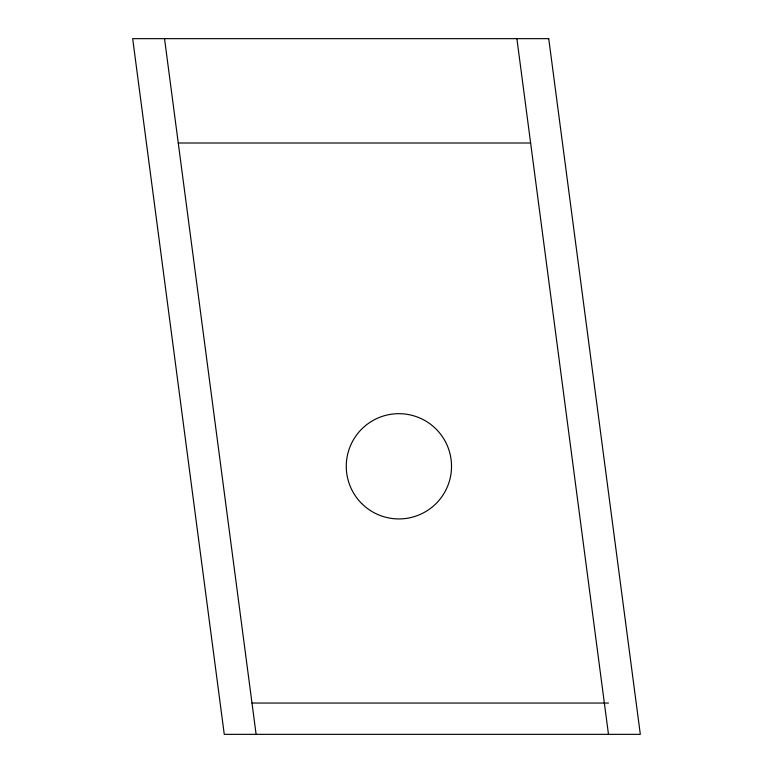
<?xml version="1.0" encoding="UTF-8"?>
<svg xmlns="http://www.w3.org/2000/svg" width="773" height="773" viewBox="0 0 773 773"><rect width="100%" height="100%" fill="white"/><g stroke="black" fill="none" stroke-linecap="round" stroke-linejoin="round"><path stroke-width="1.16" d="M178.263 143.005L530.626 143.005M251.988 703.044L608.477 703.044M516.886 38.65L608.477 734.35M164.523 38.65L256.114 734.35M548.733 38.65L132.676 38.65L224.267 734.35L640.324 734.35L548.733 38.65M361.687 503.523A52.632 52.632 0 0 0 449.731 479.927A52.632 52.632 0 0 0 385.273 415.468A52.632 52.632 0 0 0 361.687 503.523"/></g></svg>
